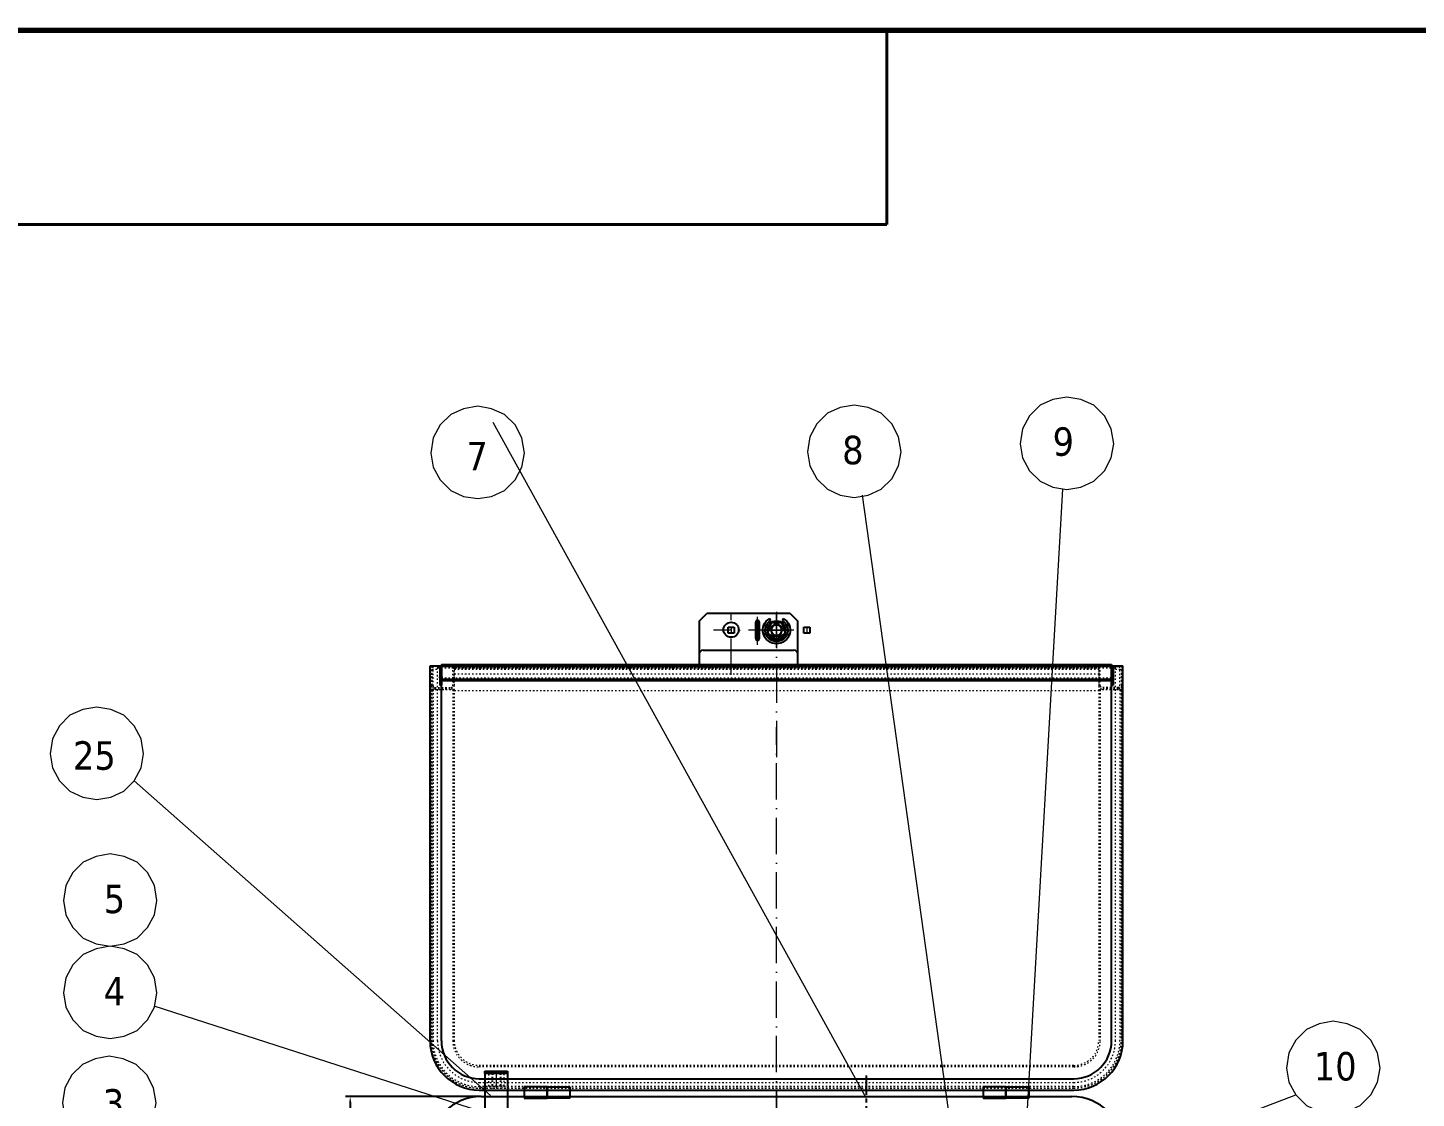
# Model space of a CAD drawing. Header units: millimetres. Extents: x 13152 to 35294, y -6229 to 54471.
# Drawn here: x 28121 to 29954, y 12393 to 13807 of the extents above; entities that cross this region are included whole.
import ezdxf

# ---------------------------------------------------------------- set-up
doc = ezdxf.new("R2010")
doc.units = ezdxf.units.MM
doc.header["$LTSCALE"] = 4
for name, pattern in [('ACAD_ISO03W100', [1.18, 0.47, -0.71]), ('ACAD_ISO10W100', [18, 12, -3, 0, -3]), ('CENTERX2', [101.6, 63.5, -12.7, 12.7, -12.7])]:
    doc.linetypes.add(name, pattern=pattern)
doc.layers.add('1', color=12, linetype='Continuous')
doc.layers.add('标注、文本', color=3, linetype='Continuous', lineweight=25)
doc.layers.add('铁心', color=3, linetype='Continuous', lineweight=0)
doc.styles.add('Tahoma$001', font='tahoma.ttf', dxfattribs={"height": 2.159784})
doc.styles.add('TH_GBDIM', font='romans.shx', dxfattribs={"width": 0.8, "bigfont": 'gbcbig.shx'})
doc.dimstyles.new('TH_GBDIM1', dxfattribs={"dimscale": 3, "dimtxt": 3.5, "dimasz": 2.5, "dimexe": 2, "dimexo": 0, "dimgap": 1.5, "dimtad": 1, "dimdec": 1, "dimzin": 0, "dimdsep": 46, "dimtxsty": 'TH_GBDIM', "dimcen": 2.5, "dimclrd": 3, "dimclre": 256, "dimclrt": 2, "dimadec": 0, "dimazin": 0, "dimtfac": 0.714286, "dimtdec": 1, "dimtmove": 0, "dimatfit": 3, "dimfxl": 0, "dimtzin": 0, "dimlwd": -1, "dimlwe": -1, "dimarcsym": 0})

# ---------------------------------------------------------------- blocks, each defined once
blk = doc.blocks.new('*D283')
at = {"layer": 'Defpoints', "color": 0}
for p in [(28719.4, 12394.9), (28546.4, 11544.9), (28676.9, 11544.9)]:
    blk.add_point(p, dxfattribs=at)
at = {"layer": '标注、文本'}
for p, q in [((28719.4, 12394.9), (28540.4, 12394.9)), ((28676.9, 11544.9), (28540.4, 11544.9))]:
    blk.add_line(p, q, dxfattribs=at)
at = {"layer": '标注、文本', "color": 3}
blk.add_line((28546.4, 12387.4), (28546.4, 11552.4), dxfattribs=at)
for points in [[(28545.2, 12387.4), (28547.7, 12387.4), (28546.4, 12394.9)], [(28545.2, 11552.4), (28547.7, 11552.4), (28546.4, 11544.9)]]:
    blk.add_solid(points, dxfattribs=at)
at = {"layer": '标注、文本', "color": 2, "insert": (28536.7, 11969.9), "char_height": 10.5, "attachment_point": 5, "rotation": 90, "style": 'TH_GBDIM'}
blk.add_mtext('850.0', dxfattribs=at)
blk = doc.blocks.new('huuuuu')
at = {"layer": '标注、文本', "color": 2, "linetype": 'ACAD_ISO03W100', "lineweight": 18}
for p, q in [((2113.7, -5573.3), (2117, -5573.3)), ((2144.5, -5573.3), (2147.7, -5573.3)), ((2113.7, -5585.3), (2117, -5585.3)), ((2144.5, -5585.3), (2147.7, -5585.3))]:
    blk.add_line(p, q, dxfattribs=at)
at = {"layer": '标注、文本'}
for p, q in [((2121.7, -5563.7), (2123.2, -5566.3)), ((2138.2, -5566.3), (2139.7, -5563.7))]:
    blk.add_line(p, q, dxfattribs=at)
at = {"layer": '标注、文本', "color": 1, "linetype": 'ACAD_ISO10W100', "lineweight": 18}
for p, q in [((2130.7, -5602.1), (2130.7, -5556.6)), ((2108, -5579.3), (2153.5, -5579.3))]:
    blk.add_line(p, q, dxfattribs=at)
at = {"layer": '标注、文本'}
for radius in [18, 15]:
    blk.add_arc((2130.7, -5579.3), radius, 120, 60, dxfattribs=at)

msp = doc.modelspace()

# ---------------------------------------------------------------- linework, layer by layer
at = {"layer": '1', "color": 0, "lineweight": 40}
for p in [(29255.13, 13803.47), (27518.54, 13546.93)]:
    msp.add_line(p, (29255.13, 13546.93), dxfattribs=at)
at = {"layer": '1', "color": 1, "linetype": 'CENTERX2', "lineweight": -3, "ltscale": 0.1}
msp.add_line((29227.85, 12422.74), (29227.85, 12338.11), dxfattribs=at)
at = {"layer": '1', "color": 0, "lineweight": 40, "const_width": 6.91}
msp.add_lwpolyline([(27518.54, 8356.89), (35096.39, 8356.89), (35096.39, 13803.47), (27518.54, 13803.47), (27518.54, 8356.89)], dxfattribs=at)
at = {"layer": '标注、文本'}
for p, q in [((29007.36, 13023.02), (29017.36, 13033.02)), ((29007.36, 13023.02), (29007.36, 12963.02)), ((29127.36, 13033.02), (29017.36, 13033.02)), ((29081.85, 13000.24), (29081.85, 13021.74)), ((29082.36, 13000.02), (29082.36, 13022.02)), ((29086.36, 13000.02), (29086.36, 13022.02)), ((29086.85, 13000.24), (29086.85, 13021.74)), ((29102.11, 13021), (29097.62, 13007.21)), ((29102.11, 13021), (29116.61, 13021)), ((29121.09, 13007.21), (29116.61, 13021)), ((29127.36, 13033.02), (29137.36, 13023.02)), ((29137.36, 12963.02), (29137.36, 13023.02)), ((29045.36, 13007.02), (29045.36, 13015.02)), ((29045.36, 13015.02), (29053.36, 13015.02)), ((29053.36, 13007.02), (29045.36, 13007.02)), ((29053.36, 13015.02), (29053.36, 13007.02)), ((29097.62, 13007.21), (29109.36, 12998.69)), ((29102.86, 13009.52), (29102.86, 13012.52)), ((29109.36, 12998.69), (29121.09, 13007.21)), ((29115.86, 13009.52), (29115.86, 13012.52)), ((29145.36, 13007.02), (29145.36, 13015.02)), ((29145.36, 13015.02), (29153.36, 13015.02)), ((29153.36, 13007.02), (29145.36, 13007.02)), ((29153.36, 13015.02), (29153.36, 13007.02)), ((29012.36, 12984.44), (29132.36, 12984.44)), ((28651.86, 12468.52), (28651.86, 12964.03)), ((28651.86, 12964.03), (28666.86, 12964.03)), ((28653.89, 12963.52), (28655.89, 12963.52)), ((28662.86, 12963.52), (28655.86, 12963.52)), ((28661.86, 12963.52), (29556.86, 12963.52)), ((28666.86, 12965.52), (29551.86, 12965.52)), ((28666.86, 12965.52), (28666.86, 12963.52)), ((28666.86, 12468.52), (28666.86, 12964.03)), ((28666.86, 12963.52), (29551.86, 12963.52)), ((28681.89, 12963.52), (28683.89, 12963.52)), ((29007.36, 12973.02), (29007.36, 12963.02)), ((29007.36, 12963.02), (29137.36, 12963.02)), ((29137.36, 12963.02), (29137.36, 12973.02)), ((29536.82, 12963.52), (29534.82, 12963.52)), ((29551.86, 12965.52), (29551.86, 12963.52)), ((29551.86, 12964.03), (29566.86, 12964.03)), ((29551.86, 12468.52), (29551.86, 12964.03)), ((29555.86, 12963.52), (29562.86, 12963.52)), ((29564.82, 12963.52), (29562.82, 12963.52)), ((29566.86, 12468.52), (29566.86, 12964.03)), ((28664.86, 12961.52), (28664.86, 12938.52)), ((28666.86, 12951.02), (28664.86, 12951.02)), ((28666.86, 12946.02), (28664.86, 12946.02)), ((28666.86, 12961.52), (28666.86, 12938.52)), ((28666.86, 12946.52), (29551.86, 12946.52)), ((28666.86, 12944.52), (29551.86, 12944.52)), ((29551.86, 12961.52), (29551.86, 12938.52)), ((29551.86, 12951.02), (29553.86, 12951.02)), ((29551.86, 12946.02), (29553.86, 12946.02)), ((29553.86, 12961.52), (29553.86, 12938.52)), ((28666.86, 12938.52), (28664.86, 12938.52)), ((29551.86, 12938.52), (29553.86, 12938.52)), ((28716.86, 12418.52), (29501.86, 12418.52)), ((28724.36, 12428.52), (28754.36, 12428.52)), ((28724.36, 12425.52), (28724.36, 12428.52)), ((28754.36, 12425.52), (28724.36, 12425.52)), ((28724.36, 12425.52), (28724.36, 12346.62)), ((28729.36, 12425.02), (28729.86, 12425.52)), ((28754.36, 12428.52), (28754.36, 12425.52)), ((28754.36, 12425.52), (28754.36, 12346.62)), ((28716.86, 12403.52), (29501.86, 12403.52)), ((28719.36, 12394.92), (29499.36, 12394.92)), ((28776.36, 12407.92), (28776.36, 12392.92)), ((28806.36, 12407.92), (28776.36, 12407.92)), ((28806.36, 12407.92), (28806.36, 12392.92)), ((28806.36, 12392.92), (28806.36, 12407.92)), ((28806.36, 12392.92), (28806.36, 12407.92)), ((28806.36, 12407.92), (28836.36, 12407.92)), ((28836.36, 12407.92), (28836.36, 12392.92)), ((29412.36, 12407.92), (29382.36, 12407.92)), ((29382.36, 12407.92), (29382.36, 12392.92)), ((29412.36, 12407.92), (29412.36, 12392.92)), ((29412.36, 12392.92), (29412.36, 12407.92)), ((29412.36, 12407.92), (29442.36, 12407.92)), ((29412.36, 12392.92), (29412.36, 12407.92)), ((29442.36, 12407.92), (29442.36, 12392.92)), ((28776.36, 12392.92), (28806.36, 12392.92)), ((28836.36, 12392.92), (28806.36, 12392.92)), ((29382.36, 12392.92), (29412.36, 12392.92)), ((29442.36, 12392.92), (29412.36, 12392.92))]:
    msp.add_line(p, q, dxfattribs=at)
at = {"layer": '标注、文本', "color": 1, "linetype": 'ACAD_ISO10W100', "lineweight": 18}
for p, q in [((29049.37, 12952.07), (29049.37, 13033.61)), ((29084.35, 12991.54), (29084.35, 13028.54)), ((29084.36, 13020.02), (29084.36, 12998.02)), ((29109.36, 13035.34), (29109.36, 12820.1)), ((29109.36, 13027.79), (29109.36, 12994.26)), ((29109.36, 13002.48), (29109.36, 13019.56)), ((29120.28, 13011.02), (29026.35, 13011.02)), ((29049.36, 13015.02), (29049.36, 13007.02)), ((29093.49, 13011.02), (29125.22, 13011.02)), ((29149.36, 13015.02), (29149.36, 13007.02)), ((28668.77, 12948.52), (28663.44, 12948.52)), ((29549.95, 12948.52), (29555.27, 12948.52)), ((29109.36, 12210.62), (29109.36, 12882.91)), ((28739.36, 12425.52), (28739.36, 12405.52)), ((29109.36, 12402.47), (29109.36, 11569.26))]:
    msp.add_line(p, q, dxfattribs=at)
at = {"layer": '标注、文本', "color": 2, "linetype": 'ACAD_ISO03W100', "lineweight": 18}
for p, q in [((28653.89, 12963.52), (28653.89, 12937.52)), ((28655.89, 12937.52), (28655.89, 12963.52)), ((28661.86, 12468.52), (28661.86, 12964.03)), ((28661.86, 12963.52), (28661.86, 12959.52)), ((28681.89, 12937.52), (28681.89, 12963.52)), ((28683.89, 12963.52), (28683.89, 12937.52)), ((29007.36, 12965.02), (29137.36, 12965.02)), ((29534.82, 12963.52), (29534.82, 12937.52)), ((29536.82, 12937.52), (29536.82, 12963.52)), ((29556.86, 12468.52), (29556.86, 12964.03)), ((29556.86, 12963.52), (29556.86, 12959.52)), ((29562.82, 12937.52), (29562.82, 12963.52)), ((29564.82, 12963.52), (29564.82, 12937.52)), ((28654.36, 12959.52), (28654.36, 12468.52)), ((28654.36, 12959.52), (28661.86, 12959.52)), ((28661.86, 12961.52), (29556.86, 12961.52)), ((28666.86, 12948.02), (29551.86, 12948.02)), ((28666.86, 12946.02), (29551.86, 12946.02)), ((28683.86, 12961.52), (29534.86, 12961.52)), ((28683.86, 12931.52), (28683.86, 12961.52)), ((28683.86, 12959.52), (29534.86, 12959.52)), ((28683.86, 12953.52), (29534.86, 12953.52)), ((29534.86, 12961.52), (29534.86, 12931.52)), ((29556.86, 12959.52), (29564.36, 12959.52)), ((29564.36, 12959.52), (29564.36, 12468.52)), ((28653.86, 12932.52), (28653.86, 12469.02)), ((28653.86, 12932.52), (28683.86, 12932.52)), ((28655.86, 12932.52), (28655.86, 12469.02)), ((28657.89, 12935.52), (28679.89, 12935.52)), ((28657.89, 12933.52), (28679.89, 12933.52)), ((28681.86, 12932.52), (28681.86, 12469.02)), ((28683.86, 12932.52), (28683.86, 12469.02)), ((28683.86, 12931.52), (29534.86, 12931.52)), ((29534.86, 12932.52), (29534.86, 12469.02)), ((29534.86, 12932.52), (29564.86, 12932.52)), ((29536.86, 12932.52), (29536.86, 12469.02)), ((29560.82, 12935.52), (29538.82, 12935.52)), ((29560.82, 12933.52), (29538.82, 12933.52)), ((29562.86, 12932.52), (29562.86, 12469.02)), ((29564.86, 12932.52), (29564.86, 12469.02)), ((29501.86, 12436.02), (28716.86, 12436.02)), ((29501.86, 12434.02), (28716.86, 12434.02)), ((28716.86, 12413.52), (29501.86, 12413.52)), ((28729.36, 12408.52), (28729.36, 12425.02)), ((28729.36, 12425.02), (28749.36, 12425.02)), ((28729.86, 12425.52), (28748.86, 12425.52)), ((28733.36, 12425.52), (28733.36, 12405.52)), ((28734.36, 12425.52), (28734.36, 12405.52)), ((28744.36, 12425.52), (28744.36, 12405.52)), ((28745.36, 12425.52), (28745.36, 12405.52)), ((28748.86, 12425.52), (28749.36, 12425.02)), ((28749.36, 12425.02), (28749.36, 12408.52)), ((29501.86, 12408.02), (28716.86, 12408.02)), ((28716.86, 12406.02), (29501.86, 12406.02)), ((29501.86, 12406.02), (28716.86, 12406.02)), ((28729.36, 12408.52), (28732.36, 12405.52)), ((28749.36, 12408.52), (28729.36, 12408.52)), ((28746.36, 12405.52), (28732.36, 12405.52)), ((28746.36, 12405.52), (28749.36, 12408.52)), ((28776.36, 12394.39), (28776.36, 12400.42)), ((28806.36, 12406.46), (28806.36, 12400.42)), ((28806.36, 12396.79), (28806.36, 12402.82)), ((29412.36, 12406.46), (29412.36, 12400.42)), ((29442.36, 12394.39), (29442.36, 12400.42))]:
    msp.add_line(p, q, dxfattribs=at)
at = {"layer": '标注、文本'}
for centre, radius in [((29049.37, 13011.61), 10), ((29109.36, 13011.02), 12.33), ((29109.36, 13011.02), 7)]:
    msp.add_circle(centre, radius, dxfattribs=at)
for centre, radius, start, end in [((29084.35, 13021.74), 2.5, 0, 180), ((29084.36, 13022.02), 2, 0, 180), ((29109.36, 13012.52), 6.5, 0, 180), ((29084.35, 13000.24), 2.5, 180, 0), ((29084.36, 13000.02), 2, 180, 0), ((29109.36, 13009.52), 6.5, 180, 0), ((29012.36, 12979.44), 5, 90, 180), ((29132.36, 12979.44), 5, 0, 90), ((28662.86, 12961.52), 2, 0, 90), ((29555.86, 12961.52), 2, 90, 180), ((28716.86, 12468.52), 65, 180, 270), ((28716.86, 12468.52), 50, 180, 270), ((29501.86, 12468.52), 65, 270, 0), ((29501.86, 12468.52), 50, 270, 0), ((28719.36, 12327.42), 67.5, 90, 180), ((29499.36, 12327.42), 67.5, 0, 90)]:
    msp.add_arc(centre, radius, start, end, dxfattribs=at)
at = {"layer": '标注、文本', "color": 2, "linetype": 'ACAD_ISO03W100', "lineweight": 18}
for centre, radius, start, end in [((28657.89, 12937.52), 4, 180, 270), ((28657.89, 12937.52), 2, 180, 270), ((28679.89, 12937.52), 2, 270, 0), ((28679.89, 12937.52), 4, 270, 0), ((29538.82, 12937.52), 4, 180, 270), ((29538.82, 12937.52), 2, 180, 270), ((29560.82, 12937.52), 2, 270, 0), ((29560.82, 12937.52), 4, 270, 0), ((28716.86, 12469.02), 63, 180, 270), ((28716.86, 12468.52), 62.5, 180, 270), ((28716.86, 12469.02), 61, 180, 270), ((28716.86, 12468.52), 55, 180, 270), ((28716.86, 12469.02), 35, 180, 270), ((28716.86, 12469.02), 33, 180, 270), ((29501.86, 12469.02), 33, 270, 0), ((29501.86, 12469.02), 63, 270, 0), ((29501.86, 12469.02), 35, 270, 0), ((29501.86, 12469.02), 61, 270, 0), ((29501.86, 12468.52), 55, 270, 0), ((29501.86, 12468.52), 62.5, 270, 0)]:
    msp.add_arc(centre, radius, start, end, dxfattribs=at)
at = {"layer": '铁心', "lineweight": 13}
for points in [[(29554.64, 13257.24), (29551.33, 13277.12), (29542.29, 13294.29), (29528.44, 13308.14), (29511.27, 13315.67), (29492.9, 13318.98), (29474.22, 13315.67), (29457.36, 13308.14), (29443.5, 13294.29), (29434.16, 13277.12), (29431.15, 13257.24), (29434.16, 13238.57), (29443.5, 13221.7), (29457.36, 13207.85), (29474.22, 13200.01), (29492.9, 13197), (29511.27, 13200.01), (29528.44, 13207.85), (29542.29, 13221.7), (29551.33, 13238.57)], [(28776.57, 13245.1), (28773.25, 13264.97), (28764.22, 13282.14), (28750.36, 13296), (28733.2, 13303.53), (28714.82, 13306.84), (28696.15, 13303.53), (28679.28, 13296), (28665.43, 13282.14), (28656.09, 13264.97), (28653.08, 13245.1), (28656.09, 13226.42), (28665.43, 13209.56), (28679.28, 13195.7), (28696.15, 13187.87), (28714.82, 13184.86), (28733.2, 13187.87), (28750.36, 13195.7), (28764.22, 13209.56), (28773.25, 13226.42)], [(29273.81, 13246.73), (29270.5, 13266.61), (29261.46, 13283.78), (29247.6, 13297.64), (29230.44, 13305.16), (29212.06, 13308.48), (29193.39, 13305.16), (29176.52, 13297.64), (29162.67, 13283.78), (29153.33, 13266.61), (29150.32, 13246.73), (29153.33, 13228.06), (29162.67, 13211.19), (29176.52, 13197.34), (29193.39, 13189.51), (29212.06, 13186.5), (29230.44, 13189.51), (29247.6, 13197.34), (29261.46, 13211.19), (29270.5, 13228.06)], [(28273.65, 12847.74), (28270.34, 12867.62), (28261.3, 12884.78), (28247.45, 12898.64), (28230.28, 12906.17), (28211.91, 12909.48), (28193.23, 12906.17), (28176.37, 12898.64), (28162.51, 12884.78), (28153.18, 12867.62), (28150.16, 12847.74), (28153.18, 12829.06), (28162.51, 12812.2), (28176.37, 12798.34), (28193.23, 12790.51), (28211.91, 12787.5), (28230.28, 12790.51), (28247.45, 12798.34), (28261.3, 12812.2), (28270.34, 12829.06)], [(28291.21, 12653.71), (28287.9, 12673.59), (28278.87, 12690.76), (28265.01, 12704.62), (28247.84, 12712.15), (28229.47, 12715.46), (28210.8, 12712.15), (28193.93, 12704.62), (28180.08, 12690.76), (28170.74, 12673.59), (28167.73, 12653.71), (28170.74, 12635.04), (28180.08, 12618.17), (28193.93, 12604.32), (28210.8, 12596.49), (28229.47, 12593.48), (28247.84, 12596.49), (28265.01, 12604.32), (28278.87, 12618.17), (28287.9, 12635.04)], [(28291.21, 12531.73), (28287.9, 12551.61), (28278.87, 12568.78), (28265.01, 12582.63), (28247.84, 12590.16), (28229.47, 12593.48), (28210.8, 12590.16), (28193.93, 12582.63), (28180.08, 12568.78), (28170.74, 12551.61), (28167.73, 12531.73), (28170.74, 12513.06), (28180.08, 12496.19), (28193.93, 12482.34), (28210.8, 12474.51), (28229.47, 12471.5), (28247.84, 12474.51), (28265.01, 12482.34), (28278.87, 12496.19), (28287.9, 12513.06)], [(29906.33, 12432.57), (29903.02, 12452.45), (29893.98, 12469.62), (29880.13, 12483.48), (29862.96, 12491), (29844.59, 12494.32), (29825.91, 12491), (29809.05, 12483.48), (29795.19, 12469.62), (29785.86, 12452.45), (29782.84, 12432.57), (29785.86, 12413.9), (29795.19, 12397.03), (29809.05, 12383.18), (29825.91, 12375.35), (29844.59, 12372.34), (29862.96, 12375.35), (29880.13, 12383.18), (29893.98, 12397.03), (29903.02, 12413.9)], [(28290.03, 12386.51), (28286.72, 12406.39), (28277.68, 12423.56), (28263.83, 12437.41), (28246.66, 12444.94), (28228.29, 12448.25), (28209.62, 12444.94), (28192.75, 12437.41), (28178.9, 12423.56), (28169.56, 12406.39), (28166.55, 12386.51), (28169.56, 12367.84), (28178.9, 12350.97), (28192.75, 12337.12), (28209.62, 12329.28), (28228.29, 12326.27), (28246.66, 12329.28), (28263.83, 12337.12), (28277.68, 12350.97), (28286.72, 12367.84)]]:
    msp.add_lwpolyline(points, close=True, dxfattribs=at)
for points in [[(29227.81, 12393.42), (28735.33, 13285.28), (28735.33, 13285.28)], [(29339.36, 12355.42), (29222.92, 13189.49), (29222.92, 13189.49)], [(29439.36, 12355.42), (29487.23, 13197.45), (29487.23, 13197.45)], [(28731.58, 12396.12), (28261.3, 12812.2), (28261.3, 12812.2)], [(28972.85, 12293.42), (28287.67, 12514.43), (28287.67, 12514.43)], [(29590.1, 12318.92), (29795.19, 12397.03), (29795.19, 12397.03)]]:
    msp.add_lwpolyline(points, dxfattribs=at)

# ---------------------------------------------------------------- block references
at = {"layer": '标注、文本', "xscale": -1}
msp.add_blockref('huuuuu', (31240.06, 18590.34), dxfattribs=at)

# ---------------------------------------------------------------- texts
at = {"layer": '铁心', "lineweight": 13, "style": 'Tahoma$001'}
for s, height, p in [('9', 37.59, (29473.95, 13241.45)), ('7', 37.59, (28699.89, 13222.17)), ('8', 37.59, (29196.07, 13230.29)), ('25', 37.589, (28180.39, 12826.71)), ('5', 37.59, (28220.99, 12637.29)), ('4', 37.59, (28220.99, 12515.31)), ('10', 37.589, (29818.91, 12416.15)), ('3', 37.59, (28219.81, 12367.08))]:
    msp.add_text(s, height=height, dxfattribs=at).set_placement(p)

# ---------------------------------------------------------------- dimensions: what is measured, and where the dimension line sits
at = {"layer": '标注、文本'}
dim = msp.add_linear_dim(base=(28546.44, 11544.92), p1=(28719.36, 12394.92), p2=(28676.86, 11544.92), angle=90, dimstyle='TH_GBDIM1', dxfattribs=at)
dim.commit()
dim.dimension.update_dxf_attribs({"geometry": '*D283', "text_midpoint": (28536.69, 11969.92)})

doc.saveas('drawing.dxf')
